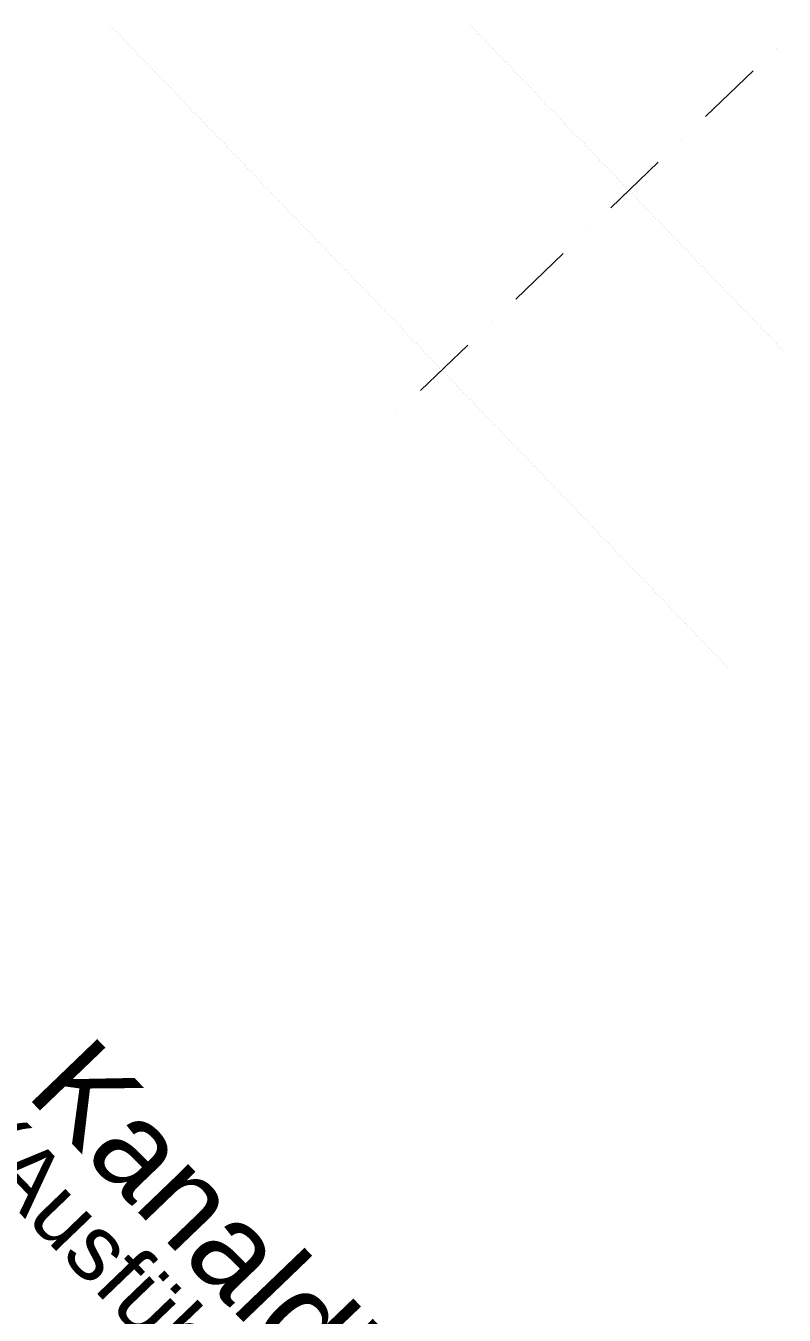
# Model space of a CAD drawing. Header units: metres. Extents: x 2687650.8 to 2687727.1, y 1234407.3 to 1234484.3.
# Drawn here: x 2687678.432 to 2687681.358, y 1234466.699 to 1234471.675 of the extents above; entities that cross this region are included whole.
import ezdxf

# ---------------------------------------------------------------- set-up
doc = ezdxf.new("R2010")
doc.units = ezdxf.units.M
doc.layers.add('PDF__Parzellengrenze', color=7, linetype='Continuous', true_color=0x7f7f7f)
doc.layers.add('PDF_Ebene 2', color=7, linetype='Continuous')
doc.layers.add('PDF_Text', color=7, linetype='Continuous')
doc.styles.add('PDF Arial', font='arial.ttf')

# ---------------------------------------------------------------- blocks, each defined once
blk = doc.blocks.new('A$C1c84ec86')
at = {"layer": 'PDF__Parzellengrenze', "lineweight": 18}
for points in [[(805.41, 3465.26), (805.41, 3465.26)], [(805.41, 3427.16), (805.41, 3452.56)], [(805.41, 3414.46), (805.41, 3414.46)], [(805.41, 3376.35), (805.41, 3401.75)], [(805.41, 3363.65), (805.41, 3363.65)], [(805.41, 3325.55), (805.41, 3350.95)], [(805.41, 3312.85), (805.41, 3312.85)], [(805.41, 3274.54), (805.41, 3299.94)], [(805.41, 3261.84), (805.41, 3261.84)]]:
    blk.add_lwpolyline(points, dxfattribs=at)
at = {"layer": 'PDF_Ebene 2', "lineweight": 20}
for points in [[(717.35, 3386.09), (717.35, 3386.09)], [(718.41, 3386.09), (718.41, 3386.09)], [(719.26, 3386.09), (719.26, 3386.09)], [(720.31, 3386.09), (720.31, 3386.09)], [(721.37, 3386.09), (721.37, 3386.09)], [(722.22, 3386.09), (722.22, 3386.09)], [(723.28, 3386.09), (723.28, 3386.09)], [(724.34, 3386.09), (724.34, 3386.09)], [(725.39, 3386.09), (725.39, 3386.09)], [(726.24, 3386.09), (726.24, 3386.09)], [(727.3, 3386.09), (727.3, 3386.09)], [(728.36, 3386.09), (728.36, 3386.09)], [(729.42, 3386.09), (729.42, 3386.09)], [(730.26, 3386.09), (730.26, 3386.09)], [(731.32, 3386.09), (731.32, 3386.09)], [(732.38, 3386.09), (732.38, 3386.09)], [(733.23, 3386.09), (733.23, 3386.09)], [(734.28, 3386.09), (734.28, 3386.09)], [(735.34, 3386.09), (735.34, 3386.09)], [(736.4, 3386.09), (736.4, 3386.09)], [(737.25, 3386.09), (737.25, 3386.09)], [(738.31, 3386.09), (738.31, 3386.09)], [(739.36, 3386.09), (739.36, 3386.09)], [(740.42, 3386.09), (740.42, 3386.09)], [(741.27, 3386.09), (741.27, 3386.09)], [(742.33, 3386.09), (742.33, 3386.09)], [(743.39, 3386.09), (743.39, 3386.09)], [(744.23, 3386.09), (744.23, 3386.09)], [(745.29, 3386.09), (745.29, 3386.09)], [(746.35, 3386.09), (746.35, 3386.09)], [(747.41, 3386.09), (747.41, 3386.09)], [(748.25, 3386.09), (748.25, 3386.09)], [(749.31, 3386.09), (749.31, 3386.09)], [(750.37, 3386.09), (750.37, 3386.09)], [(751.43, 3386.09), (751.43, 3386.09)], [(752.28, 3386.09), (752.28, 3386.09)], [(753.33, 3386.09), (753.33, 3386.09)], [(754.39, 3386.09), (754.39, 3386.09)], [(755.24, 3386.09), (755.24, 3386.09)], [(756.3, 3386.09), (756.3, 3386.09)], [(757.36, 3386.09), (757.36, 3386.09)], [(758.42, 3386.09), (758.42, 3386.09)], [(759.26, 3386.09), (759.26, 3386.09)], [(760.32, 3386.09), (760.32, 3386.09)], [(761.38, 3386.09), (761.38, 3386.09)], [(762.23, 3386.09), (762.23, 3386.09)], [(763.28, 3386.09), (763.28, 3386.09)], [(764.34, 3386.09), (764.34, 3386.09)], [(765.4, 3386.09), (765.4, 3386.09)], [(766.25, 3386.09), (766.25, 3386.09)], [(767.31, 3386.09), (767.31, 3386.09)], [(768.36, 3386.09), (768.36, 3386.09)], [(769.42, 3386.09), (769.42, 3386.09)], [(770.27, 3386.09), (770.27, 3386.09)], [(771.33, 3386.09), (771.33, 3386.09)], [(772.39, 3386.09), (772.39, 3386.09)], [(773.23, 3386.09), (773.23, 3386.09)], [(774.29, 3386.09), (774.29, 3386.09)], [(775.35, 3386.09), (775.35, 3386.09)], [(776.41, 3386.09), (776.41, 3386.09)], [(777.25, 3386.09), (777.25, 3386.09)], [(778.31, 3386.09), (778.31, 3386.09)], [(779.37, 3386.09), (779.37, 3386.09)], [(780.43, 3386.09), (780.43, 3386.09)], [(781.28, 3386.09), (781.28, 3386.09)], [(782.33, 3386.09), (782.33, 3386.09)], [(783.39, 3386.09), (783.39, 3386.09)], [(784.24, 3386.09), (784.24, 3386.09)], [(785.3, 3386.09), (785.3, 3386.09)], [(786.36, 3386.09), (786.36, 3386.09)], [(787.41, 3386.09), (787.41, 3386.09)], [(788.26, 3386.09), (788.26, 3386.09)], [(789.32, 3386.09), (789.32, 3386.09)], [(790.38, 3386.09), (790.38, 3386.09)], [(791.44, 3386.09), (791.44, 3386.09)], [(792.28, 3386.09), (792.28, 3386.09)], [(793.34, 3386.09), (793.34, 3386.09)], [(794.4, 3386.09), (794.4, 3386.09)], [(795.25, 3386.09), (795.25, 3386.09)], [(796.3, 3386.09), (796.3, 3386.09)], [(797.36, 3386.09), (797.36, 3386.09)], [(798.42, 3386.09), (798.42, 3386.09)], [(799.27, 3386.09), (799.27, 3386.09)], [(800.33, 3386.09), (800.33, 3386.09)], [(801.38, 3386.09), (801.38, 3386.09)], [(802.44, 3386.09), (802.44, 3386.09)], [(803.29, 3386.09), (803.29, 3386.09)], [(804.35, 3386.09), (804.35, 3386.09)], [(805.41, 3386.09), (805.41, 3386.09)], [(806.25, 3386.09), (806.25, 3386.09)], [(807.31, 3386.09), (807.31, 3386.09)], [(808.37, 3386.09), (808.37, 3386.09)], [(809.43, 3386.09), (809.43, 3386.09)], [(810.27, 3386.09), (810.27, 3386.09)], [(811.33, 3386.09), (811.33, 3386.09)], [(812.39, 3386.09), (812.39, 3386.09)], [(813.45, 3386.09), (813.45, 3386.09)], [(814.3, 3386.09), (814.3, 3386.09)], [(815.35, 3386.09), (815.35, 3386.09)], [(816.41, 3386.09), (816.41, 3386.09)], [(817.26, 3386.09), (817.26, 3386.09)], [(818.32, 3386.09), (818.32, 3386.09)], [(819.38, 3386.09), (819.38, 3386.09)], [(820.43, 3386.09), (820.43, 3386.09)], [(821.28, 3386.09), (821.28, 3386.09)], [(822.34, 3386.09), (822.34, 3386.09)], [(823.4, 3386.09), (823.4, 3386.09)], [(824.24, 3386.09), (824.24, 3386.09)], [(825.3, 3386.09), (825.3, 3386.09)], [(826.36, 3386.09), (826.36, 3386.09)], [(827.42, 3386.09), (827.42, 3386.09)], [(828.27, 3386.09), (828.27, 3386.09)], [(829.32, 3386.09), (829.32, 3386.09)], [(830.38, 3386.09), (830.38, 3386.09)], [(831.44, 3386.09), (831.44, 3386.09)], [(832.29, 3386.09), (832.29, 3386.09)], [(833.35, 3386.09), (833.35, 3386.09)], [(834.4, 3386.09), (834.4, 3386.09)], [(835.25, 3386.09), (835.25, 3386.09)], [(836.31, 3386.09), (836.31, 3386.09)], [(837.37, 3386.09), (837.37, 3386.09)], [(838.43, 3386.09), (838.43, 3386.09)], [(839.27, 3386.09), (839.27, 3386.09)], [(840.33, 3386.09), (840.33, 3386.09)], [(841.39, 3386.09), (841.39, 3386.09)], [(842.45, 3386.09), (842.45, 3386.09)], [(843.29, 3386.09), (843.29, 3386.09)], [(844.35, 3386.09), (844.35, 3386.09)], [(845.41, 3386.09), (845.41, 3386.09)], [(846.26, 3386.09), (846.26, 3386.09)], [(847.32, 3386.09), (847.32, 3386.09)], [(848.37, 3386.09), (848.37, 3386.09)], [(849.43, 3386.09), (849.43, 3386.09)], [(850.28, 3386.09), (850.28, 3386.09)], [(851.34, 3386.09), (851.34, 3386.09)], [(852.4, 3386.09), (852.4, 3386.09)], [(853.46, 3386.09), (853.46, 3386.09)], [(854.3, 3386.09), (854.3, 3386.09)], [(855.36, 3386.09), (855.36, 3386.09)], [(856.42, 3386.09), (856.42, 3386.09)], [(857.27, 3386.09), (857.27, 3386.09)], [(858.32, 3386.09), (858.32, 3386.09)], [(859.38, 3386.09), (859.38, 3386.09)], [(860.44, 3386.09), (860.44, 3386.09)], [(861.29, 3386.09), (861.29, 3386.09)], [(862.35, 3386.09), (862.35, 3386.09)], [(863.4, 3386.09), (863.4, 3386.09)], [(864.46, 3386.09), (864.46, 3386.09)], [(865.31, 3386.09), (865.31, 3386.09)], [(866.37, 3386.09), (866.37, 3386.09)], [(867.43, 3386.09), (867.43, 3386.09)], [(868.27, 3386.09), (868.27, 3386.09)], [(869.33, 3386.09), (869.33, 3386.09)], [(870.39, 3386.09), (870.39, 3386.09)], [(871.45, 3386.09), (871.45, 3386.09)], [(872.29, 3386.09), (872.29, 3386.09)], [(873.35, 3386.09), (873.35, 3386.09)], [(874.41, 3386.09), (874.41, 3386.09)], [(875.26, 3386.09), (875.26, 3386.09)], [(876.32, 3386.09), (876.32, 3386.09)], [(877.37, 3386.09), (877.37, 3386.09)], [(878.43, 3386.09), (878.43, 3386.09)], [(879.28, 3386.09), (879.28, 3386.09)], [(880.34, 3386.09), (880.34, 3386.09)], [(881.4, 3386.09), (881.4, 3386.09)], [(882.45, 3386.09), (882.45, 3386.09)], [(883.3, 3386.09), (883.3, 3386.09)], [(884.36, 3386.09), (884.36, 3386.09)], [(885.42, 3386.09), (885.42, 3386.09)], [(886.26, 3386.09), (886.26, 3386.09)], [(887.32, 3386.09), (887.32, 3386.09)], [(888.38, 3386.09), (888.38, 3386.09)], [(889.44, 3386.09), (889.44, 3386.09)], [(890.29, 3386.09), (890.29, 3386.09)], [(891.34, 3386.09), (891.34, 3386.09)], [(621.25, 3285.97), (621.25, 3285.97)], [(622.31, 3285.97), (622.31, 3285.97)], [(623.37, 3285.97), (623.37, 3285.97)], [(624.22, 3285.97), (624.22, 3285.97)], [(625.27, 3285.97), (625.27, 3285.97)], [(626.33, 3285.97), (626.33, 3285.97)], [(627.39, 3285.97), (627.39, 3285.97)], [(628.24, 3285.97), (628.24, 3285.97)], [(629.3, 3285.97), (629.3, 3285.97)], [(630.35, 3285.97), (630.35, 3285.97)], [(631.2, 3285.97), (631.2, 3285.97)], [(632.26, 3285.97), (632.26, 3285.97)], [(633.32, 3285.97), (633.32, 3285.97)], [(634.38, 3285.97), (634.38, 3285.97)], [(635.22, 3285.97), (635.22, 3285.97)], [(636.28, 3285.97), (636.28, 3285.97)], [(637.34, 3285.97), (637.34, 3285.97)], [(638.4, 3285.97), (638.4, 3285.97)], [(639.24, 3285.97), (639.24, 3285.97)], [(640.3, 3285.97), (640.3, 3285.97)], [(641.36, 3285.97), (641.36, 3285.97)], [(642.21, 3285.97), (642.21, 3285.97)], [(643.27, 3285.97), (643.27, 3285.97)], [(644.32, 3285.97), (644.32, 3285.97)], [(645.38, 3285.97), (645.38, 3285.97)], [(646.23, 3285.97), (646.23, 3285.97)], [(647.29, 3285.97), (647.29, 3285.97)], [(648.35, 3285.97), (648.35, 3285.97)], [(649.4, 3285.97), (649.4, 3285.97)], [(650.25, 3285.97), (650.25, 3285.97)], [(651.31, 3285.97), (651.31, 3285.97)], [(652.37, 3285.97), (652.37, 3285.97)], [(653.21, 3285.97), (653.21, 3285.97)], [(654.27, 3285.97), (654.27, 3285.97)], [(655.33, 3285.97), (655.33, 3285.97)], [(656.39, 3285.97), (656.39, 3285.97)], [(657.24, 3285.97), (657.24, 3285.97)], [(658.29, 3285.97), (658.29, 3285.97)], [(659.35, 3285.97), (659.35, 3285.97)], [(660.2, 3285.97), (660.2, 3285.97)], [(661.26, 3285.97), (661.26, 3285.97)], [(662.32, 3285.97), (662.32, 3285.97)], [(663.38, 3285.97), (663.38, 3285.97)], [(664.22, 3285.97), (664.22, 3285.97)], [(665.28, 3285.97), (665.28, 3285.97)], [(666.34, 3285.97), (666.34, 3285.97)], [(667.4, 3285.97), (667.4, 3285.97)], [(668.24, 3285.97), (668.24, 3285.97)], [(669.3, 3285.97), (669.3, 3285.97)], [(670.36, 3285.97), (670.36, 3285.97)], [(671.21, 3285.97), (671.21, 3285.97)], [(672.27, 3285.97), (672.27, 3285.97)], [(673.32, 3285.97), (673.32, 3285.97)], [(674.38, 3285.97), (674.38, 3285.97)], [(675.23, 3285.97), (675.23, 3285.97)], [(676.29, 3285.97), (676.29, 3285.97)], [(677.35, 3285.97), (677.35, 3285.97)], [(678.4, 3285.97), (678.4, 3285.97)], [(679.25, 3285.97), (679.25, 3285.97)], [(680.31, 3285.97), (680.31, 3285.97)], [(681.37, 3285.97), (681.37, 3285.97)], [(682.21, 3285.97), (682.21, 3285.97)], [(683.27, 3285.97), (683.27, 3285.97)], [(684.33, 3285.97), (684.33, 3285.97)], [(685.39, 3285.97), (685.39, 3285.97)], [(686.24, 3285.97), (686.24, 3285.97)], [(687.29, 3285.97), (687.29, 3285.97)], [(688.35, 3285.97), (688.35, 3285.97)], [(689.41, 3285.97), (689.41, 3285.97)], [(690.26, 3285.97), (690.26, 3285.97)], [(691.32, 3285.97), (691.32, 3285.97)], [(692.37, 3285.97), (692.37, 3285.97)], [(693.22, 3285.97), (693.22, 3285.97)], [(694.28, 3285.97), (694.28, 3285.97)], [(695.34, 3285.97), (695.34, 3285.97)], [(696.4, 3285.97), (696.4, 3285.97)], [(697.24, 3285.97), (697.24, 3285.97)], [(698.3, 3285.97), (698.3, 3285.97)], [(699.36, 3285.97), (699.36, 3285.97)], [(700.42, 3285.97), (700.42, 3285.97)], [(701.26, 3285.97), (701.26, 3285.97)], [(702.32, 3285.97), (702.32, 3285.97)], [(703.38, 3285.97), (703.38, 3285.97)], [(704.23, 3285.97), (704.23, 3285.97)], [(705.29, 3285.97), (705.29, 3285.97)], [(706.34, 3285.97), (706.34, 3285.97)], [(707.4, 3285.97), (707.4, 3285.97)], [(708.25, 3285.97), (708.25, 3285.97)], [(709.31, 3285.97), (709.31, 3285.97)], [(710.37, 3285.97), (710.37, 3285.97)], [(711.21, 3285.97), (711.21, 3285.97)], [(712.27, 3285.97), (712.27, 3285.97)], [(713.33, 3285.97), (713.33, 3285.97)], [(714.39, 3285.97), (714.39, 3285.97)], [(715.23, 3285.97), (715.23, 3285.97)], [(716.29, 3285.97), (716.29, 3285.97)], [(717.35, 3285.97), (717.35, 3285.97)], [(718.41, 3285.97), (718.41, 3285.97)], [(719.26, 3285.97), (719.26, 3285.97)], [(720.31, 3285.97), (720.31, 3285.97)], [(721.37, 3285.97), (721.37, 3285.97)], [(722.22, 3285.97), (722.22, 3285.97)], [(723.28, 3285.97), (723.28, 3285.97)], [(724.34, 3285.97), (724.34, 3285.97)], [(725.39, 3285.97), (725.39, 3285.97)], [(726.24, 3285.97), (726.24, 3285.97)], [(727.3, 3285.97), (727.3, 3285.97)], [(728.36, 3285.97), (728.36, 3285.97)], [(729.42, 3285.97), (729.42, 3285.97)], [(730.26, 3285.97), (730.26, 3285.97)], [(731.32, 3285.97), (731.32, 3285.97)], [(732.38, 3285.97), (732.38, 3285.97)], [(733.23, 3285.97), (733.23, 3285.97)], [(734.28, 3285.97), (734.28, 3285.97)], [(735.34, 3285.97), (735.34, 3285.97)], [(736.4, 3285.97), (736.4, 3285.97)], [(737.25, 3285.97), (737.25, 3285.97)], [(738.31, 3285.97), (738.31, 3285.97)], [(739.36, 3285.97), (739.36, 3285.97)], [(740.42, 3285.97), (740.42, 3285.97)], [(741.27, 3285.97), (741.27, 3285.97)], [(742.33, 3285.97), (742.33, 3285.97)], [(743.39, 3285.97), (743.39, 3285.97)], [(744.23, 3285.97), (744.23, 3285.97)], [(745.29, 3285.97), (745.29, 3285.97)], [(746.35, 3285.97), (746.35, 3285.97)], [(747.41, 3285.97), (747.41, 3285.97)], [(748.25, 3285.97), (748.25, 3285.97)], [(749.31, 3285.97), (749.31, 3285.97)], [(750.37, 3285.97), (750.37, 3285.97)], [(751.43, 3285.97), (751.43, 3285.97)], [(752.28, 3285.97), (752.28, 3285.97)], [(753.33, 3285.97), (753.33, 3285.97)], [(754.39, 3285.97), (754.39, 3285.97)], [(755.24, 3285.97), (755.24, 3285.97)], [(756.3, 3285.97), (756.3, 3285.97)], [(757.36, 3285.97), (757.36, 3285.97)], [(758.42, 3285.97), (758.42, 3285.97)], [(759.26, 3285.97), (759.26, 3285.97)], [(760.32, 3285.97), (760.32, 3285.97)], [(761.38, 3285.97), (761.38, 3285.97)], [(762.23, 3285.97), (762.23, 3285.97)], [(763.28, 3285.97), (763.28, 3285.97)], [(764.34, 3285.97), (764.34, 3285.97)], [(765.4, 3285.97), (765.4, 3285.97)], [(766.25, 3285.97), (766.25, 3285.97)], [(767.31, 3285.97), (767.31, 3285.97)], [(768.36, 3285.97), (768.36, 3285.97)], [(769.42, 3285.97), (769.42, 3285.97)], [(770.27, 3285.97), (770.27, 3285.97)], [(771.33, 3285.97), (771.33, 3285.97)], [(772.39, 3285.97), (772.39, 3285.97)], [(773.23, 3285.97), (773.23, 3285.97)], [(774.29, 3285.97), (774.29, 3285.97)], [(775.35, 3285.97), (775.35, 3285.97)], [(776.41, 3285.97), (776.41, 3285.97)], [(777.25, 3285.97), (777.25, 3285.97)], [(778.31, 3285.97), (778.31, 3285.97)], [(779.37, 3285.97), (779.37, 3285.97)], [(780.43, 3285.97), (780.43, 3285.97)], [(781.28, 3285.97), (781.28, 3285.97)], [(782.33, 3285.97), (782.33, 3285.97)], [(783.39, 3285.97), (783.39, 3285.97)], [(784.24, 3285.97), (784.24, 3285.97)], [(785.3, 3285.97), (785.3, 3285.97)], [(786.36, 3285.97), (786.36, 3285.97)], [(787.41, 3285.97), (787.41, 3285.97)], [(788.26, 3285.97), (788.26, 3285.97)], [(789.32, 3285.97), (789.32, 3285.97)], [(790.38, 3285.97), (790.38, 3285.97)], [(791.44, 3285.97), (791.44, 3285.97)], [(792.28, 3285.97), (792.28, 3285.97)], [(793.34, 3285.97), (793.34, 3285.97)], [(794.4, 3285.97), (794.4, 3285.97)], [(795.25, 3285.97), (795.25, 3285.97)], [(796.3, 3285.97), (796.3, 3285.97)], [(797.36, 3285.97), (797.36, 3285.97)], [(798.42, 3285.97), (798.42, 3285.97)], [(799.27, 3285.97), (799.27, 3285.97)], [(800.33, 3285.97), (800.33, 3285.97)], [(801.38, 3285.97), (801.38, 3285.97)], [(802.44, 3285.97), (802.44, 3285.97)], [(803.29, 3285.97), (803.29, 3285.97)], [(804.35, 3285.97), (804.35, 3285.97)], [(805.41, 3285.97), (805.41, 3285.97)], [(806.25, 3285.97), (806.25, 3285.97)], [(807.31, 3285.97), (807.31, 3285.97)], [(808.37, 3285.97), (808.37, 3285.97)], [(809.43, 3285.97), (809.43, 3285.97)], [(810.27, 3285.97), (810.27, 3285.97)], [(811.33, 3285.97), (811.33, 3285.97)], [(812.39, 3285.97), (812.39, 3285.97)], [(813.45, 3285.97), (813.45, 3285.97)], [(814.3, 3285.97), (814.3, 3285.97)], [(815.35, 3285.97), (815.35, 3285.97)], [(816.41, 3285.97), (816.41, 3285.97)], [(817.26, 3285.97), (817.26, 3285.97)], [(818.32, 3285.97), (818.32, 3285.97)], [(819.38, 3285.97), (819.38, 3285.97)], [(820.43, 3285.97), (820.43, 3285.97)], [(821.28, 3285.97), (821.28, 3285.97)], [(822.34, 3285.97), (822.34, 3285.97)], [(823.4, 3285.97), (823.4, 3285.97)], [(824.24, 3285.97), (824.24, 3285.97)], [(825.3, 3285.97), (825.3, 3285.97)], [(826.36, 3285.97), (826.36, 3285.97)], [(827.42, 3285.97), (827.42, 3285.97)], [(828.27, 3285.97), (828.27, 3285.97)], [(829.32, 3285.97), (829.32, 3285.97)], [(830.38, 3285.97), (830.38, 3285.97)], [(831.44, 3285.97), (831.44, 3285.97)], [(832.29, 3285.97), (832.29, 3285.97)], [(833.35, 3285.97), (833.35, 3285.97)], [(834.4, 3285.97), (834.4, 3285.97)], [(835.25, 3285.97), (835.25, 3285.97)], [(836.31, 3285.97), (836.31, 3285.97)], [(837.37, 3285.97), (837.37, 3285.97)], [(838.43, 3285.97), (838.43, 3285.97)], [(839.27, 3285.97), (839.27, 3285.97)], [(840.33, 3285.97), (840.33, 3285.97)], [(841.39, 3285.97), (841.39, 3285.97)], [(842.45, 3285.97), (842.45, 3285.97)], [(843.29, 3285.97), (843.29, 3285.97)], [(844.35, 3285.97), (844.35, 3285.97)], [(845.41, 3285.97), (845.41, 3285.97)], [(846.26, 3285.97), (846.26, 3285.97)], [(847.32, 3285.97), (847.32, 3285.97)], [(848.37, 3285.97), (848.37, 3285.97)], [(849.43, 3285.97), (849.43, 3285.97)], [(850.28, 3285.97), (850.28, 3285.97)], [(851.34, 3285.97), (851.34, 3285.97)], [(852.4, 3285.97), (852.4, 3285.97)], [(853.46, 3285.97), (853.46, 3285.97)], [(854.3, 3285.97), (854.3, 3285.97)], [(855.36, 3285.97), (855.36, 3285.97)], [(856.42, 3285.97), (856.42, 3285.97)], [(857.27, 3285.97), (857.27, 3285.97)], [(858.32, 3285.97), (858.32, 3285.97)], [(859.38, 3285.97), (859.38, 3285.97)], [(860.44, 3285.97), (860.44, 3285.97)], [(861.29, 3285.97), (861.29, 3285.97)], [(862.35, 3285.97), (862.35, 3285.97)], [(863.4, 3285.97), (863.4, 3285.97)], [(864.46, 3285.97), (864.46, 3285.97)], [(865.31, 3285.97), (865.31, 3285.97)], [(866.37, 3285.97), (866.37, 3285.97)], [(867.43, 3285.97), (867.43, 3285.97)], [(868.27, 3285.97), (868.27, 3285.97)], [(869.33, 3285.97), (869.33, 3285.97)], [(870.39, 3285.97), (870.39, 3285.97)], [(871.45, 3285.97), (871.45, 3285.97)], [(872.29, 3285.97), (872.29, 3285.97)], [(873.35, 3285.97), (873.35, 3285.97)], [(874.41, 3285.97), (874.41, 3285.97)], [(875.26, 3285.97), (875.26, 3285.97)], [(876.32, 3285.97), (876.32, 3285.97)], [(877.37, 3285.97), (877.37, 3285.97)], [(878.43, 3285.97), (878.43, 3285.97)], [(879.28, 3285.97), (879.28, 3285.97)], [(880.34, 3285.97), (880.34, 3285.97)], [(881.4, 3285.97), (881.4, 3285.97)], [(882.45, 3285.97), (882.45, 3285.97)], [(883.3, 3285.97), (883.3, 3285.97)], [(884.36, 3285.97), (884.36, 3285.97)], [(885.42, 3285.97), (885.42, 3285.97)], [(886.26, 3285.97), (886.26, 3285.97)], [(887.32, 3285.97), (887.32, 3285.97)], [(888.38, 3285.97), (888.38, 3285.97)], [(889.44, 3285.97), (889.44, 3285.97)], [(890.29, 3285.97), (890.29, 3285.97)], [(891.34, 3285.97), (891.34, 3285.97)], [(892.4, 3285.97), (892.4, 3285.97)], [(893.46, 3285.97), (893.46, 3285.97)], [(894.31, 3285.97), (894.31, 3285.97)], [(895.37, 3285.97), (895.37, 3285.97)], [(896.42, 3285.97), (896.42, 3285.97)], [(897.27, 3285.97), (897.27, 3285.97)], [(898.33, 3285.97), (898.33, 3285.97)], [(899.39, 3285.97), (899.39, 3285.97)], [(900.45, 3285.97), (900.45, 3285.97)], [(901.29, 3285.97), (901.29, 3285.97)], [(902.35, 3285.97), (902.35, 3285.97)], [(903.41, 3285.97), (903.41, 3285.97)], [(904.47, 3285.97), (904.47, 3285.97)], [(905.31, 3285.97), (905.31, 3285.97)], [(906.37, 3285.97), (906.37, 3285.97)], [(907.43, 3285.97), (907.43, 3285.97)], [(908.28, 3285.97), (908.28, 3285.97)], [(909.34, 3285.97), (909.34, 3285.97)], [(910.39, 3285.97), (910.39, 3285.97)], [(911.45, 3285.97), (911.45, 3285.97)], [(912.3, 3285.97), (912.3, 3285.97)], [(913.36, 3285.97), (913.36, 3285.97)], [(914.42, 3285.97), (914.42, 3285.97)], [(915.47, 3285.97), (915.47, 3285.97)], [(916.32, 3285.97), (916.32, 3285.97)], [(917.38, 3285.97), (917.38, 3285.97)], [(918.44, 3285.97), (918.44, 3285.97)], [(919.28, 3285.97), (919.28, 3285.97)], [(920.34, 3285.97), (920.34, 3285.97)], [(921.4, 3285.97), (921.4, 3285.97)], [(922.46, 3285.97), (922.46, 3285.97)], [(923.31, 3285.97), (923.31, 3285.97)], [(924.36, 3285.97), (924.36, 3285.97)], [(925.42, 3285.97), (925.42, 3285.97)], [(926.27, 3285.97), (926.27, 3285.97)], [(927.33, 3285.97), (927.33, 3285.97)], [(928.39, 3285.97), (928.39, 3285.97)], [(929.44, 3285.97), (929.44, 3285.97)], [(930.29, 3285.97), (930.29, 3285.97)], [(931.35, 3285.97), (931.35, 3285.97)], [(932.41, 3285.97), (932.41, 3285.97)], [(933.47, 3285.97), (933.47, 3285.97)], [(934.31, 3285.97), (934.31, 3285.97)], [(935.37, 3285.97), (935.37, 3285.97)], [(936.43, 3285.97), (936.43, 3285.97)], [(937.28, 3285.97), (937.28, 3285.97)], [(938.33, 3285.97), (938.33, 3285.97)], [(939.39, 3285.97), (939.39, 3285.97)], [(940.45, 3285.97), (940.45, 3285.97)], [(941.3, 3285.97), (941.3, 3285.97)], [(942.36, 3285.97), (942.36, 3285.97)], [(943.41, 3285.97), (943.41, 3285.97)], [(944.47, 3285.97), (944.47, 3285.97)], [(945.32, 3285.97), (945.32, 3285.97)], [(946.38, 3285.97), (946.38, 3285.97)], [(947.44, 3285.97), (947.44, 3285.97)], [(948.28, 3285.97), (948.28, 3285.97)], [(949.34, 3285.97), (949.34, 3285.97)], [(950.4, 3285.97), (950.4, 3285.97)], [(951.46, 3285.97), (951.46, 3285.97)], [(952.31, 3285.97), (952.31, 3285.97)], [(953.36, 3285.97), (953.36, 3285.97)], [(954.42, 3285.97), (954.42, 3285.97)], [(955.48, 3285.97), (955.48, 3285.97)], [(956.33, 3285.97), (956.33, 3285.97)], [(957.39, 3285.97), (957.39, 3285.97)], [(958.44, 3285.97), (958.44, 3285.97)], [(959.29, 3285.97), (959.29, 3285.97)], [(960.35, 3285.97), (960.35, 3285.97)], [(961.41, 3285.97), (961.41, 3285.97)], [(962.47, 3285.97), (962.47, 3285.97)], [(963.31, 3285.97), (963.31, 3285.97)], [(964.37, 3285.97), (964.37, 3285.97)]]:
    blk.add_lwpolyline(points, dxfattribs=at)
at = {"layer": 'PDF_Text', "attachment_point": 7, "style": 'PDF Arial'}
for s, insert, char_height in [('Kanaldielen', (895.37, 2975.68), 35.0017), ('(Ausführung abhängig von Baugrund)', (895.37, 2935.52), 25.0012)]:
    blk.add_mtext(s, dxfattribs=dict(at, insert=insert, char_height=char_height))

msp = doc.modelspace()

# ---------------------------------------------------------------- block references
at = {"xscale": 0.01, "yscale": 0.01, "zscale": 0.01, "rotation": 313.8734409291175}
msp.add_blockref('A$C1c84ec86', (2687650.7677, 1234453.3784), dxfattribs=at)

doc.saveas('drawing.dxf')
